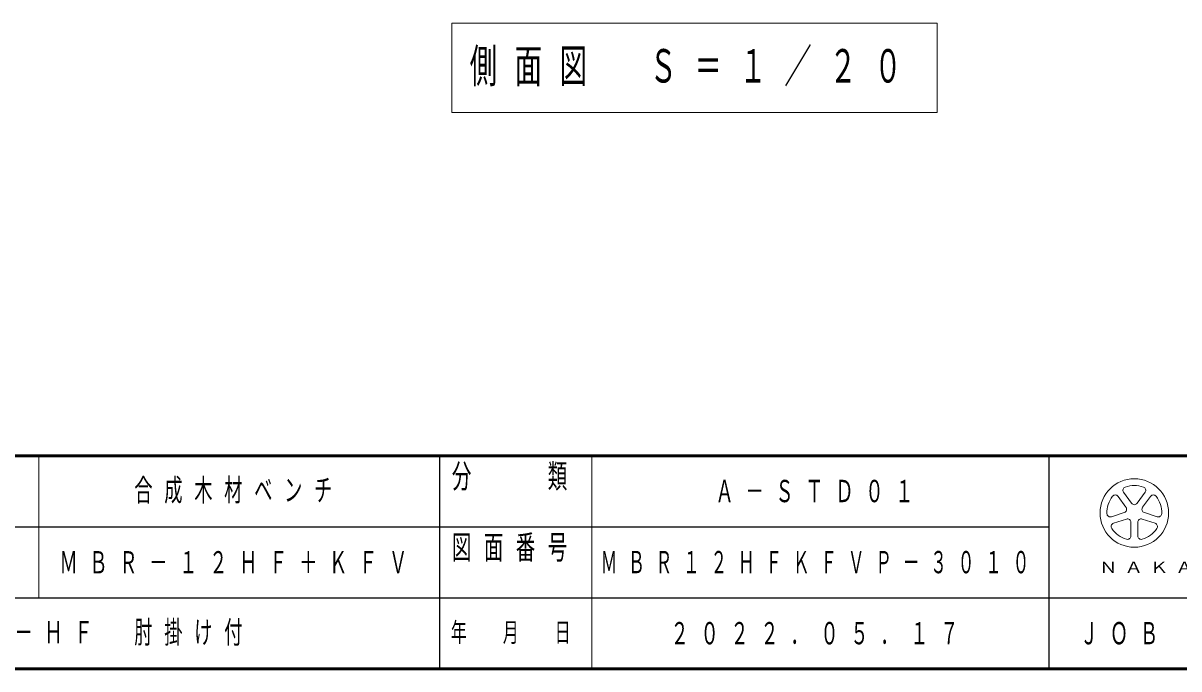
# Model space of a CAD drawing. Units: millimetres on the paper, scale 1:20. Extents: x -365 to 0, y 0 to 257.
# Drawn here: x -171 to -57.2, y 0 to 63.6 of the extents above; entities that cross this region are included whole.
import ezdxf

# ---------------------------------------------------------------- set-up
doc = ezdxf.new("R2010")
doc.units = ezdxf.units.MM
doc.layers.add('LY_1', color=7, linetype='Continuous', lineweight=25)
doc.layers.add('LY_3', color=7, linetype='Continuous', lineweight=13)
doc.styles.add('ＭＳ ゴシック', font='')
doc.styles.get('ＭＳ ゴシック').set_extended_font_data('MS Gothic')

msp = doc.modelspace()

# ---------------------------------------------------------------- linework, layer by layer
at = {"layer": 'LY_1', "lineweight": 13}
for p, q in [((-128.803, 63.614), (-128.803, 54.814)), ((-81.003, 63.614), (-128.803, 63.614)), ((-81.003, 54.814), (-81.003, 63.614)), ((-128.803, 54.814), (-81.003, 54.814))]:
    msp.add_line(p, q, dxfattribs=at)
at = {"layer": 'LY_3', "lineweight": 50}
for p, q in [((-365, 21), (0, 21)), ((-365, 0), (0, 0))]:
    msp.add_line(p, q, dxfattribs=at)
at = {"layer": 'LY_3'}
for p, q in [((-169.5, 21), (-169.5, 7)), ((-115, 21), (-115, 0)), ((-62.629, 17.393), (-61.844, 16.313)), ((-61.298, 16.313), (-60.513, 17.393)), ((-62.39, 15.917), (-63.175, 16.997)), ((-59.967, 16.997), (-60.752, 15.917)), ((-63.828, 14.985), (-62.559, 15.397)), ((-60.583, 15.397), (-59.313, 14.985)), ((-62.35, 14.755), (-63.62, 14.343)), ((-61.908, 13.099), (-61.908, 14.434)), ((-61.233, 14.434), (-61.233, 13.099)), ((-59.522, 14.343), (-60.792, 14.755))]:
    msp.add_line(p, q, dxfattribs=at)
at = {"layer": 'LY_3', "color": 211, "lineweight": 25}
for p, q in [((-130, 21), (-130, 0)), ((-70, 21), (-70, 0)), ((-182.5, 14), (-70, 14)), ((-237.5, 7), (0, 7))]:
    msp.add_line(p, q, dxfattribs=at)
at = {"layer": 'LY_3'}
msp.add_circle((-61.571, 15.363), 3.375, dxfattribs=at)
for centre, radius, start, end in [((-63.448, 16.798), 0.338, 35.99999, 142.60154), ((-62.356, 17.592), 0.338, 109.39847, 215.99997), ((-61.571, 15.363), 2.7, 70.60155, 109.39847), ((-60.786, 17.592), 0.338, 324, 70.60155), ((-59.694, 16.798), 0.338, 37.39846, 143.99995), ((-61.571, 15.363), 2.7, 142.60154, 181.39846), ((-61.571, 16.512), 0.338, 215.99998, 324), ((-61.571, 15.363), 2.7, 358.60155, 37.39847), ((-63.933, 15.306), 0.338, 181.39848, 287.99997), ((-62.663, 15.718), 0.338, 287.99998, 35.99999), ((-60.479, 15.718), 0.338, 143.99996, 251.99999), ((-59.209, 15.306), 0.338, 252.00001, 358.60156), ((-63.516, 14.022), 0.338, 107.99999, 214.60154), ((-61.571, 15.363), 2.7, 214.60156, 253.39848), ((-62.246, 14.434), 0.338, 359.99997, 107.99999), ((-60.896, 14.434), 0.338, 71.99997, 179.99999), ((-61.571, 15.363), 2.7, 286.60155, 325.39847), ((-59.626, 14.022), 0.338, 325.39847, 71.99996), ((-62.246, 13.099), 0.338, 253.39847, 359.99997), ((-60.896, 13.099), 0.338, 179.99999, 286.60154)]:
    msp.add_arc(centre, radius, start, end, dxfattribs=at)

# ---------------------------------------------------------------- texts
at = {"layer": 'LY_1', "style": 'ＭＳ ゴシック'}
for s, insert, char_height, attachment_point in [('\\T1.64;\\W0.6;側面図\u3000Ｓ＝１／２０', (-104.903, 59.214), 3.299, 5), ('\\T1.64;\\W0.6;合成木材ベンチ', (-149.75, 17.5), 2.199, 5), ('\\T1.64;\\W0.6;Ａ－ＳＴＤ０１', (-92.5, 17.5), 2.199, 5), ('\\T1.64;\\W0.6;ＭＢＲ－１２ＨＦ＋ＫＦＶ', (-149.75, 10.5), 2.199, 5), ('\\T1.64;\\W0.55;ＭＢＲ１２ＨＦＫＦＶＰ－３０１０', (-92.5, 10.5), 2.199, 5), ('\\T1.64;\\W0.6;ＰＣ基礎：Ｔ１２－ＨＦ\u3000肘掛け付', (-195.5, 3.5), 2.199, 4), ('\\T1.64;\\W0.6;２０２２．０５．１７', (-92.5, 3.5), 2.199, 5)]:
    msp.add_mtext(s, dxfattribs=dict(at, insert=insert, char_height=char_height, attachment_point=attachment_point))
at = {"layer": 'LY_3', "color": 4, "style": 'ＭＳ ゴシック'}
for s, insert, char_height, attachment_point in [('\\T1.64;\\W0.6;分\u3000\u3000類', (-122.5, 20.167), 2.346, 2), ('\\T1.64;\\W0.6;図面番号', (-122.5, 13.167), 2.346, 2), ('\\T1.39;\\W1.2;ＮＡＫＡＭＵＲＡ\u3000ＭＦＧ．ＣＯＲＰＯＲＡＴＩＯＮ', (-35, 10), 1.1, 5), ('\\T1.64;\\W0.6;年\u3000月\u3000日', (-122.5, 3.5), 1.906, 5), ('\\T1.64;\\W0.6;ＪＯＢ', (-62.5, 3.5), 2.199, 5)]:
    msp.add_mtext(s, dxfattribs=dict(at, insert=insert, char_height=char_height, attachment_point=attachment_point))

doc.saveas('drawing.dxf')
